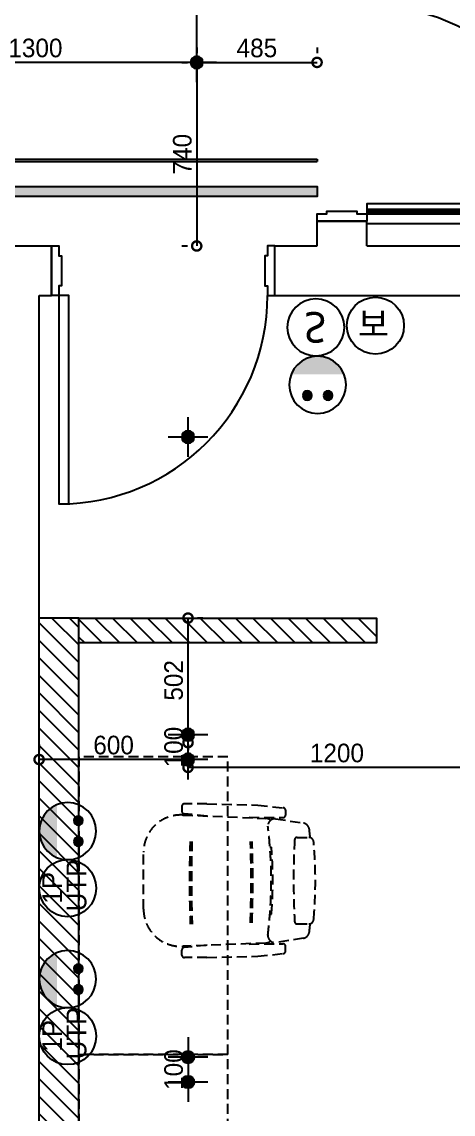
# Model space of a CAD drawing. Header units: inches. Extents: x -53835 to 52744, y -79586 to -50910.
# Drawn here: x 25259 to 26997, y -62877 to -58474 of the extents above; entities that cross this region are included whole.
import ezdxf

# ---------------------------------------------------------------- set-up
doc = ezdxf.new("R2010")
doc.units = ezdxf.units.IN
doc.header["$LTSCALE"] = 50
doc.header["$MEASUREMENT"] = 0
doc.linetypes.add('DH-HID2', pattern=[1.2, 0.8, -0.4])
doc.linetypes.add('HID', pattern=[2.5, 1.5, -1])
for name, color, linetype in [('03-WAL NEW', 3, 'Continuous'), ('06-LIGHT', 4, 'Continuous'), ('07-DIM WAL', 5, 'Continuous'), ('CEIL-LIGHT', 7, 'Continuous'), ('CO-DO-FR', 7, 'Continuous'), ('CO-DOOR', 8, 'Continuous'), ('FU-FURM', 251, 'DH-HID2'), ('RC-LIGHT', 7, 'Continuous'), ('도면층2', 2, 'Continuous'), ('도면층4', 4, 'Continuous'), ('설비', 140, 'Continuous')]:
    doc.layers.add(name, color=color, linetype=linetype)
doc.styles.add('스타일1', font='HY울릉도M.TTF')
doc.styles.add('코레일둥고', font='Korail_Round_Gothic_Medium.ttf')
doc.dimstyles.new('30', dxfattribs={"dimscale": 30, "dimtxt": 2.5, "dimasz": 2.5, "dimexe": 1.25, "dimexo": 2, "dimtad": 1, "dimdec": 0, "dimtxsty": '스타일1', "dimblk": 'DOTSMALL', "dimcen": 2.5, "dimclrd": 1, "dimclre": 1, "dimclrt": 2, "dimadec": 0, "dimazin": 0, "dimtfac": 1, "dimtix": 1, "dimtmove": 0, "dimatfit": 3, "dimldrblk": 'DOTSMALL', "dimfxl": 1.25, "dimarcsym": 0})
pattern_1 = [(50, (0, 0), (573.808, -50.2017), [60, -660]), (355, (0, 0), (-111.001, 601.7537), [48, -528]), (100.4514, (47.8, -4.2), (462.807, 551.552), [50.992, -560.9137]), (46.1842, (0, 160), (853.793, -132.4154), [90, -990]), (96.6356, (71.15, 149), (747.73, 779.295), [76.488, -841.371]), (351.1842, (0, 160), (747.73, 779.295), [72, -792]), (21, (80, 120), (477.5256, -322.095), [60, -660]), (326, (80, 120), (194.6523, 580.12), [48, -528]), (71.4514, (119.8, 93.16), (672.178, 258.025), [50.992, -560.9137]), (37.5, (0, 0), (9.7279, 266.3151), [0, -521.6, 0, -536, 0, -530]), (7.5, (0, 0), (210.4556, 315.5294), [0, -305.6, 0, -509.6, 0, -202]), (327.5, (-178.4, 0), (427.05795, -18.0439), [0, -200, 0, -624, 0, -828]), (317.5, (-258.4, 0), (466.549, 80.084), [0, -260, 0, -414.4, 0, -588])]

# ---------------------------------------------------------------- blocks, each defined once
blk = doc.blocks.new('D-001')
at = {"layer": 'CO-DO-FR'}
for points in [[(0, 200), (0, 0), (30, 0), (30, 40), (40, 40), (40, 160), (30, 160), (30, 200), (0, 200)], [(900, 200), (900, 0), (870, 0), (870, 40), (860, 40), (860, 160), (870, 160), (870, 200), (900, 200)]]:
    blk.add_lwpolyline(points, close=True, dxfattribs=at)
at = {"layer": 'CO-DOOR'}
blk.add_lwpolyline([(830, 1040), (830, 200), (870, 200), (870, 1040)], close=True, dxfattribs=at)
blk.add_arc((870, 200), 840, 90, 180, dxfattribs=at)
blk = doc.blocks.new('vudauseh')
at = {"layer": '도면층2'}
for p, q in [((-39315, -60605.2), (-39315, -60505.2)), ((-39115, -60505.2), (-39315, -60505.2)), ((-39115, -60605.2), (-39115, -60505.2)), ((-40640, -60605.2), (-40385, -60605.2)), ((-40385, -60805.2), (-40385, -60605.2)), ((-39485, -60605.2), (-39315, -60605.2)), ((-39485, -60805.2), (-39485, -60605.2)), ((-39115, -60605.2), (-36835, -60605.2)), ((-40435, -60805.2), (-40385, -60805.2)), ((-40435, -65605.2), (-40435, -60805.2)), ((-39485, -60805.2), (-36835, -60805.2))]:
    blk.add_line(p, q, dxfattribs=at)
at = {"layer": '도면층4'}
for p, q in [((-39315, -60505.2), (-39115, -60505.2)), ((-39115, -60505.2), (-39315, -60505.2)), ((-40385, -60605.2), (-40385, -60805.2)), ((-40385, -60805.2), (-40385, -60605.2)), ((-39485, -60805.2), (-39485, -60605.2))]:
    blk.add_line(p, q, dxfattribs=at)
at = {"layer": 'CO-DOOR'}
for p, rotation in [((-39315, -59605.2), 270), ((-39485, -60605.2), 180)]:
    blk.add_blockref('D-001', p, dxfattribs=dict(at, rotation=rotation))
blk = doc.blocks.new('cjswjdehds')
at = {"layer": '03-WAL NEW'}
h = blk.add_hatch(dxfattribs=at)
h.set_pattern_fill('_USER', color=256, scale=50, angle=135, pattern_type=0)
h.set_pattern_definition([(135, (0, 0), (-35.35534, -35.35534), [])])
h.paths.add_polyline_path([(25488.6, -60877), (25328.6, -60877), (25328.6, -63267), (25488.6, -63267)])
h = blk.add_hatch(dxfattribs=at)
h.set_pattern_fill('_USER', color=256, scale=50, angle=135, pattern_type=0)
h.set_pattern_definition([(135, (22403.23, -64727), (-35.35534, -35.35534), [])])
h.paths.add_polyline_path([(25488.6, -60877), (26688.6, -60877), (26688.6, -60977), (25488.6, -60977)])
for p, q in [((25488.6, -60877), (25328.6, -60877)), ((25488.6, -63267), (25488.6, -60877))]:
    blk.add_line(p, q, dxfattribs=at)
blk.add_lwpolyline([(25488.6, -60877), (26688.6, -60877), (26688.6, -60977), (25488.6, -60977), (25488.6, -60877)], dxfattribs=at)
at = {"layer": 'FU-FURM', "color": 8}
for p, q in [((25903.8, -61635.8), (25903.8, -61655.8)), ((26005, -61625.8), (25913.8, -61625.8)), ((26005, -61625.8), (26209.6, -61630.9)), ((26209.6, -61630.9), (26312.6, -61641.7)), ((25908, -61670.9), (26241.3, -61684.2)), ((26005.1, -61675.5), (25912.7, -61665.8)), ((26175.3, -61680.1), (26311.5, -61681.3)), ((26281.4, -61685.7), (26393.5, -61703.3)), ((26321.6, -61651.6), (26321.6, -61671.3)), ((26368.2, -61760.9), (26415, -61760.9)), ((26258.8, -61800.5), (26264.8, -61800.5)), ((25749.3, -62050.3), (25749.3, -61820.6)), ((26258.8, -62070.5), (26265, -62070.5)), ((26368.2, -62110), (26415, -62110)), ((26393.5, -62167.6), (26281.4, -62185.2)), ((25903.8, -62235.1), (25903.8, -62215.1)), ((26241.3, -62186.8), (25908, -62200)), ((26005.1, -62195.5), (25912.7, -62205.1)), ((26175.3, -62190.8), (26311.5, -62189.6)), ((26321.6, -62219.3), (26321.6, -62199.6)), ((26005, -62245.1), (25913.8, -62245.1)), ((26005, -62245.1), (26209.6, -62240.1)), ((26209.6, -62240.1), (26312.6, -62229.2))]:
    blk.add_line(p, q, dxfattribs=at)
for points in [[(25488.6, -61435.6), (25488.6, -62635.6), (26088.6, -62635.6), (26088.6, -61435.6)], [(25488.6, -62635.6), (25488.6, -63835.6), (26088.6, -63835.6), (26088.6, -62635.6)]]:
    blk.add_lwpolyline(points, close=True, dxfattribs=at)
for centre, radius, start, end in [((25913.8, -61635.8), 10, 90, 180), ((26311.6, -61651.6), 10, 0, 83.9885), ((25899.3, -61820.6), 150, 86.7077, 180), ((25913.8, -61655.8), 10, 180, 264.0228), ((26240.1, -61714.1), 30, 45.8011, 87.7173), ((26280.2, -61715.7), 30, 87.7173, 180), ((26311.6, -61671.3), 10, 269.554, 0), ((24502.6, -61935.5), 1761.4, 352.8338, 7.1662), ((26387.9, -61732.8), 30, 7.1793, 79.2056), ((24651.7, -61935.5), 1777.9, 5.6025, 6.6673), ((29555.8, -61935.5), 3201.9, 177.0448, 182.9552), ((26368.2, -61770.9), 10, 90, 177.0448), ((26415, -61780.9), 20, 5.044, 90), ((30923.9, -61935.5), 4989.4, 178.1813, 182.009), ((30931.4, -61935.5), 4989.4, 178.1813, 182.009), ((21193.7, -61935.5), 4989.4, 358.0464, 1.8183), ((21200.2, -61935.5), 4989.4, 358.0464, 1.8183), ((24508.7, -61936.4), 1761.4, 355.6345, 4.4259), ((24663.9, -61935.5), 1777.9, 354.956, 5.044), ((25899.3, -62050.3), 150, 180, 273.2923), ((26368.2, -62100), 10, 182.9552, 270), ((26415, -62090), 20, 270, 354.956), ((24651.7, -61935.5), 1777.9, 353.3327, 354.3975), ((26280.2, -62155.2), 30, 180, 272.2827), ((26387.9, -62138.1), 30, 280.7944, 352.8207), ((25913.8, -62215.1), 10, 95.9772, 180), ((26240.1, -62156.8), 30, 272.2827, 314.1989), ((26311.6, -62199.6), 10, 0, 90.446), ((25913.8, -62235.1), 10, 180, 270), ((26311.6, -62219.3), 10, 276.0115, 0)]:
    blk.add_arc(centre, radius, start, end, dxfattribs=at)
blk.add_blockref('vudauseh', (65763.6, 1228.2))
blk = doc.blocks.new('1')
at = {"linetype": 'Continuous'}
h = blk.add_hatch(color=4, dxfattribs=at)
h.dxf.hatch_style = 1
edge = h.paths.add_edge_path()
edge.add_arc((11539653.5, -14273503.8), 37.5, 0, 360)
at = {"color": 1, "linetype": 'Continuous'}
for p, q in [((11539653.5, -14273637.1), (11539653.5, -14273370.5)), ((11539520.2, -14273503.8), (11539786.8, -14273503.8))]:
    blk.add_line(p, q, dxfattribs=at)
at = {"color": 4, "linetype": 'Continuous'}
for radius in [41.5, 37.5]:
    blk.add_circle((11539653.5, -14273503.8), radius, dxfattribs=at)
blk = doc.blocks.new('_DOTSMALL')
at = {"color": 0, "linetype": 'ByBlock', "const_width": 0.5}
blk.add_lwpolyline([(-0.0625, 0, 1), (0.0625, 0, 1)], format="xyb", close=True, dxfattribs=at)
blk = doc.blocks.new('*D334')
at = {"layer": '07-DIM WAL', "color": 1, "lineweight": -2, "transparency": 16777216}
for p, q in [((25928.6, -61522), (25928.6, -61272)), ((25988.6, -61347), (25966.1, -61347)), ((25868.6, -61447), (25891.1, -61447))]:
    blk.add_line(p, q, dxfattribs=at)
at = {"layer": 'Defpoints', "color": 0, "transparency": 16777216}
for p in [(25928.6, -61347), (25928.6, -61347), (25928.6, -61447)]:
    blk.add_point(p, dxfattribs=at)
at = {"layer": '07-DIM WAL', "color": 1, "lineweight": -2, "transparency": 16777216, "xscale": 75, "yscale": 75, "zscale": 75}
for p, rotation in [((25928.6, -61347), 270), ((25928.6, -61447), 90)]:
    blk.add_blockref('_DOTSMALL', p, dxfattribs=dict(at, rotation=rotation))
at = {"layer": '07-DIM WAL', "color": 2, "transparency": 16777216, "insert": (25870.9, -61397), "char_height": 75, "attachment_point": 5, "rotation": 90, "style": '스타일1'}
blk.add_mtext('100', dxfattribs=at)
blk = doc.blocks.new('*D337')
at = {"layer": '07-DIM WAL', "color": 1, "lineweight": -2, "transparency": 16777216}
for p, q in [((25928.6, -62572), (25928.6, -62822)), ((25988.6, -62647), (25966.1, -62647)), ((25988.6, -62747), (25966.1, -62747))]:
    blk.add_line(p, q, dxfattribs=at)
at = {"layer": 'Defpoints', "color": 0, "transparency": 16777216}
for p in [(25928.6, -62647), (25928.6, -62747), (25928.6, -62747)]:
    blk.add_point(p, dxfattribs=at)
at = {"layer": '07-DIM WAL', "color": 1, "lineweight": -2, "transparency": 16777216, "xscale": 75, "yscale": 75, "zscale": 75}
for p, rotation in [((25928.6, -62647), 270), ((25928.6, -62747), 90)]:
    blk.add_blockref('_DOTSMALL', p, dxfattribs=dict(at, rotation=rotation))
at = {"layer": '07-DIM WAL', "color": 2, "transparency": 16777216, "insert": (25870.9, -62697), "char_height": 75, "attachment_point": 5, "rotation": 90, "style": '스타일1'}
blk.add_mtext('100', dxfattribs=at)
blk = doc.blocks.new('*D343')
at = {"layer": '07-DIM WAL', "color": 1, "lineweight": -2, "transparency": 16777216}
for p, q in [((25928.6, -61378.9), (25928.6, -60877)), ((25988.6, -60877), (25966.1, -60877)), ((25868.6, -61378.9), (25891.1, -61378.9))]:
    blk.add_line(p, q, dxfattribs=at)
at = {"layer": 'Defpoints', "color": 0, "transparency": 16777216}
for p in [(25928.6, -60877), (25928.6, -60877), (25928.6, -61378.9)]:
    blk.add_point(p, dxfattribs=at)
at = {"layer": '07-DIM WAL', "color": 1, "lineweight": -2, "transparency": 16777216, "xscale": 75, "yscale": 75, "zscale": 75}
for p, rotation in [((25928.6, -60877), 90), ((25928.6, -61378.9), 270)]:
    blk.add_blockref('_DOTSMALL', p, dxfattribs=dict(at, rotation=rotation))
at = {"layer": '07-DIM WAL', "color": 2, "transparency": 16777216, "insert": (25870.9, -61128), "char_height": 75, "attachment_point": 5, "rotation": 90, "style": '스타일1'}
blk.add_mtext('502', dxfattribs=at)
blk = doc.blocks.new('*D344')
at = {"layer": '07-DIM WAL', "color": 1, "lineweight": -2, "transparency": 16777216}
for p, q in [((25928.6, -61418.9), (25928.6, -61441.4)), ((27128.6, -61418.9), (27128.6, -61441.4)), ((27128.6, -61478.9), (25928.6, -61478.9))]:
    blk.add_line(p, q, dxfattribs=at)
at = {"layer": 'Defpoints', "color": 0, "transparency": 16777216}
for p in [(25928.6, -61478.9), (25928.6, -61478.9), (27128.6, -61478.9)]:
    blk.add_point(p, dxfattribs=at)
at = {"layer": '07-DIM WAL', "color": 1, "lineweight": -2, "transparency": 16777216, "xscale": 75, "yscale": 75, "zscale": 75, "rotation": 180}
blk.add_blockref('_DOTSMALL', (25928.6, -61478.9), dxfattribs=at)
at = {"layer": '07-DIM WAL', "color": 1, "lineweight": -2, "transparency": 16777216, "xscale": 75, "yscale": 75, "zscale": 75}
blk.add_blockref('_DOTSMALL', (27128.6, -61478.9), dxfattribs=at)
at = {"layer": '07-DIM WAL', "color": 2, "transparency": 16777216, "insert": (26528.6, -61421.2), "char_height": 75, "attachment_point": 5, "style": '스타일1'}
blk.add_mtext('1200', dxfattribs=at)
blk = doc.blocks.new('*D347')
at = {"layer": '07-DIM WAL', "color": 1, "lineweight": -2, "transparency": 16777216}
for p, q in [((25328.6, -61387), (25328.6, -61409.5)), ((25928.6, -61387), (25928.6, -61409.5)), ((25928.6, -61447), (25328.6, -61447))]:
    blk.add_line(p, q, dxfattribs=at)
at = {"layer": 'Defpoints', "color": 0, "transparency": 16777216}
for p in [(25328.6, -61447), (25328.6, -61447), (25928.6, -61447)]:
    blk.add_point(p, dxfattribs=at)
at = {"layer": '07-DIM WAL', "color": 1, "lineweight": -2, "transparency": 16777216, "xscale": 75, "yscale": 75, "zscale": 75, "rotation": 180}
blk.add_blockref('_DOTSMALL', (25328.6, -61447), dxfattribs=at)
at = {"layer": '07-DIM WAL', "color": 1, "lineweight": -2, "transparency": 16777216, "xscale": 75, "yscale": 75, "zscale": 75}
blk.add_blockref('_DOTSMALL', (25928.6, -61447), dxfattribs=at)
at = {"layer": '07-DIM WAL', "color": 2, "transparency": 16777216, "insert": (25628.6, -61389.2), "char_height": 75, "attachment_point": 5, "style": '스타일1'}
blk.add_mtext('600', dxfattribs=at)
blk = doc.blocks.new('*D428')
at = {"layer": '07-DIM WAL', "color": 1, "lineweight": -2, "transparency": 16777216}
for p, q in [((25903.6, -57617), (25926.1, -57617)), ((25963.6, -58637), (25963.6, -57617)), ((25903.6, -58637), (25926.1, -58637))]:
    blk.add_line(p, q, dxfattribs=at)
at = {"layer": 'Defpoints', "color": 0, "transparency": 16777216}
for p in [(25963.6, -57617), (25963.6, -57617), (25963.6, -58637)]:
    blk.add_point(p, dxfattribs=at)
at = {"layer": '07-DIM WAL', "color": 1, "lineweight": -2, "transparency": 16777216, "xscale": 75, "yscale": 75, "zscale": 75}
for p, rotation in [((25963.6, -57617), 90), ((25963.6, -58637), 270)]:
    blk.add_blockref('_DOTSMALL', p, dxfattribs=dict(at, rotation=rotation))
at = {"layer": '07-DIM WAL', "color": 2, "transparency": 16777216, "insert": (25905.9, -58127), "char_height": 75, "attachment_point": 5, "rotation": 90, "style": '스타일1'}
blk.add_mtext('1020', dxfattribs=at)
blk = doc.blocks.new('*D429')
at = {"layer": '07-DIM WAL', "color": 1, "lineweight": -2, "transparency": 16777216}
for p, q in [((25963.6, -58577), (25963.6, -58599.5)), ((26448.6, -58577), (26448.6, -58599.5)), ((25963.6, -58637), (26448.6, -58637))]:
    blk.add_line(p, q, dxfattribs=at)
at = {"layer": 'Defpoints', "color": 0, "transparency": 16777216}
for p in [(25963.6, -58637), (26448.6, -58637), (26448.6, -58637)]:
    blk.add_point(p, dxfattribs=at)
at = {"layer": '07-DIM WAL', "color": 1, "lineweight": -2, "transparency": 16777216, "xscale": 75, "yscale": 75, "zscale": 75, "rotation": 180}
blk.add_blockref('_DOTSMALL', (25963.6, -58637), dxfattribs=at)
at = {"layer": '07-DIM WAL', "color": 1, "lineweight": -2, "transparency": 16777216, "xscale": 75, "yscale": 75, "zscale": 75}
blk.add_blockref('_DOTSMALL', (26448.6, -58637), dxfattribs=at)
at = {"layer": '07-DIM WAL', "color": 2, "transparency": 16777216, "insert": (26206.1, -58579.3), "char_height": 75, "attachment_point": 5, "style": '스타일1'}
blk.add_mtext('485', dxfattribs=at)
blk = doc.blocks.new('*D430')
at = {"layer": '07-DIM WAL', "color": 1, "lineweight": -2, "transparency": 16777216}
for p, q in [((25903.6, -58637), (25926.1, -58637)), ((25963.6, -58637), (25963.6, -59377)), ((25903.6, -59377), (25926.1, -59377))]:
    blk.add_line(p, q, dxfattribs=at)
at = {"layer": 'Defpoints', "color": 0, "transparency": 16777216}
for p in [(25963.6, -58637), (25963.6, -59377), (25963.6, -59377)]:
    blk.add_point(p, dxfattribs=at)
at = {"layer": '07-DIM WAL', "color": 1, "lineweight": -2, "transparency": 16777216, "xscale": 75, "yscale": 75, "zscale": 75}
for p, rotation in [((25963.6, -58637), 90), ((25963.6, -59377), 270)]:
    blk.add_blockref('_DOTSMALL', p, dxfattribs=dict(at, rotation=rotation))
at = {"layer": '07-DIM WAL', "color": 2, "transparency": 16777216, "insert": (25905.9, -59007), "char_height": 75, "attachment_point": 5, "rotation": 90, "style": '스타일1'}
blk.add_mtext('740', dxfattribs=at)
blk = doc.blocks.new('*D431')
at = {"layer": '07-DIM WAL', "color": 1, "lineweight": -2, "transparency": 16777216}
for p, q in [((24663.6, -58577), (24663.6, -58599.5)), ((25963.6, -58577), (25963.6, -58599.5)), ((25963.6, -58637), (24663.6, -58637))]:
    blk.add_line(p, q, dxfattribs=at)
at = {"layer": 'Defpoints', "color": 0, "transparency": 16777216}
for p in [(24663.6, -58637), (24663.6, -58637), (25963.6, -58637)]:
    blk.add_point(p, dxfattribs=at)
at = {"layer": '07-DIM WAL', "color": 1, "lineweight": -2, "transparency": 16777216, "xscale": 75, "yscale": 75, "zscale": 75, "rotation": 180}
blk.add_blockref('_DOTSMALL', (24663.6, -58637), dxfattribs=at)
at = {"layer": '07-DIM WAL', "color": 1, "lineweight": -2, "transparency": 16777216, "xscale": 75, "yscale": 75, "zscale": 75}
blk.add_blockref('_DOTSMALL', (25963.6, -58637), dxfattribs=at)
at = {"layer": '07-DIM WAL', "color": 2, "transparency": 16777216, "insert": (25313.6, -58579.3), "char_height": 75, "attachment_point": 5, "style": '스타일1'}
blk.add_mtext('1300', dxfattribs=at)
blk = doc.blocks.new('utp')
at = {"layer": '설비', "color": 10}
blk.add_circle((-24142.6, -96291), 115, dxfattribs=at)
at = {"layer": '설비', "color": 10, "style": '코레일둥고'}
for s, p in [('1P', (-24205.3, -96268.5)), ('UTP', (-24236.3, -96366.5))]:
    blk.add_text(s, height=80, dxfattribs=at).set_placement(p)
blk = doc.blocks.new('ZHSTP')
at = {"layer": '설비'}
h = blk.add_hatch(color=10, dxfattribs=at)
edge = h.paths.add_edge_path()
edge.add_arc((19460.2, -67971.4), 18.3, 0, 360)
h = blk.add_hatch(color=10, dxfattribs=at)
edge = h.paths.add_edge_path()
edge.add_arc((19544.2, -67971.4), 18.3, 0, 360)
h = blk.add_hatch(color=10, dxfattribs=at)
edge = h.paths.add_edge_path()
edge.add_line((19608.9, -68057.4), (19395.5, -68057.4))
edge.add_ellipse((19502.2, -68014.4), major_axis=(81.3, 81.3), ratio=1, start_angle=156.9578, end_angle=293.0422)
at = {"layer": '설비', "color": 10}
for centre, radius in [((19502.2, -68014.4), 115), ((19460.2, -67971.4), 18.3), ((19544.2, -67971.4), 18.3)]:
    blk.add_circle(centre, radius, dxfattribs=at)
blk = doc.blocks.new('SW')
at = {"layer": '설비', "color": 140}
blk.add_circle((11533254.1, -14277699.4), 184, dxfattribs=at)
at = {"layer": '설비', "color": 140, "insert": (11533320, -14277600.8), "char_height": 197.143, "width": 314.327, "attachment_point": 3, "style": '코레일둥고'}
blk.add_mtext('{\\fMalgun Gothic|b0|i0|c129|p50;S}', dxfattribs=at)
blk = doc.blocks.new('egoo')
at = {"layer": '설비'}
h = blk.add_hatch(color=140, dxfattribs=at)
edge = h.paths.add_edge_path()
edge.add_arc((1015645.3, 443433.7), 22.3, 0, 360)
h = blk.add_hatch(color=140, dxfattribs=at)
edge = h.paths.add_edge_path()
edge.add_arc((1015747.7, 443433.7), 22.3, 0, 360)
h = blk.add_hatch(color=140, dxfattribs=at)
edge = h.paths.add_edge_path()
edge.add_line((1015826.3, 443329.1), (1015566.6, 443329.1))
edge.add_ellipse((1015696.5, 443381.5), major_axis=(99, 99), ratio=1, start_angle=156.9578, end_angle=293.0422)
at = {"layer": '설비', "color": 140}
for centre, radius in [((1015696.5, 443381.5), 140), ((1015645.3, 443433.7), 22.3), ((1015747.7, 443433.7), 22.3)]:
    blk.add_circle(centre, radius, dxfattribs=at)

msp = doc.modelspace()

# ---------------------------------------------------------------- hatches: boundary and pattern name
at = {"layer": '07-DIM WAL', "transparency": 33554687}
h = msp.add_hatch(dxfattribs=at)
h.set_pattern_fill('AR-CONC', color=8, scale=80, style=0)
h.set_pattern_definition(pattern_1)
h.paths.add_polyline_path([(25794.385, -61221.781), (25794.385, -61002.224), (25947.381, -61002.224), (25947.381, -61221.781)], flags=9)
h = msp.add_hatch(dxfattribs=at)
h.set_pattern_fill('AR-CONC', color=8, scale=80)
h.set_pattern_definition(pattern_1)
h.paths.add_polyline_path([(25330.879, -61170.237), (25330.879, -61032.459), (25577.657, -61032.459), (25577.657, -61170.237)], flags=9)
h = msp.add_hatch(dxfattribs=at)
h.set_pattern_fill('AR-CONC', color=8, scale=80, style=0)
h.set_pattern_definition(pattern_1)
h.paths.add_polyline_path([(25519.451, -61312.656), (25737.81, -61312.656), (25737.81, -61465.752), (25519.451, -61465.752)], flags=9)
h = msp.add_hatch(dxfattribs=at)
h.set_pattern_fill('AR-CONC', color=8, scale=80, style=0)
h.set_pattern_definition(pattern_1)
h.paths.add_polyline_path([(25794.385, -61501.987), (25794.385, -61292.017), (25947.381, -61292.017), (25947.381, -61501.987)], flags=9)
h = msp.add_hatch(dxfattribs=at)
h.set_pattern_fill('AR-CONC', color=8, scale=80, style=0)
h.set_pattern_definition(pattern_1)
h.paths.add_polyline_path([(26391.389, -61312.756), (26665.873, -61312.756), (26665.873, -61465.752), (26391.389, -61465.752)], flags=9)
h = msp.add_hatch(dxfattribs=at)
h.set_pattern_fill('AR-CONC', color=8, scale=80, style=0)
h.set_pattern_definition(pattern_1)
h.paths.add_polyline_path([(25330.879, -62170.237), (25330.879, -62032.459), (25577.657, -62032.459), (25577.657, -62170.237)], flags=9)
h = msp.add_hatch(dxfattribs=at)
h.set_pattern_fill('AR-CONC', color=8, scale=80, style=0)
h.set_pattern_definition(pattern_1)
h.paths.add_polyline_path([(25794.385, -62801.987), (25794.385, -62592.017), (25947.381, -62592.017), (25947.381, -62801.987)], flags=9)
at = {"layer": 'CEIL-LIGHT'}
h = msp.add_hatch(dxfattribs=at)
h.set_pattern_fill('ANSI31', color=140)
h.set_pattern_definition([(45, (-605.36737, 18959.30824), (-0.08838834765, 0.08838834765), [])])
h.paths.add_polyline_path([(21278.631, -63937.002), (21278.631, -59177.002), (26448.631, -59177.002), (26448.631, -59137.002), (21238.631, -59137.002), (21238.631, -63937.002)])

# ---------------------------------------------------------------- linework, layer by layer
at = {"layer": '06-LIGHT', "color": 10, "linetype": 'HID', "const_width": 20}
msp.add_lwpolyline([(28936.131, -59235.887), (26648.631, -59235.887)], dxfattribs=at)
at = {"layer": '06-LIGHT'}
msp.add_lwpolyline([(26648.631, -59377.002), (26648.631, -59285.887), (28936.131, -59285.887), (28936.131, -59385.887)], dxfattribs=at)
at = {"layer": 'CEIL-LIGHT', "color": 7}
msp.add_line((26448.631, -59027.002), (26448.631, -59037.002), dxfattribs=at)
for points in [[(21126.631, -63937.002), (21126.631, -59027.002), (26448.631, -59027.002)], [(21138.631, -63937.002), (21138.631, -59037.002), (26448.631, -59037.002)]]:
    msp.add_lwpolyline(points, dxfattribs=at)
at = {"layer": 'CEIL-LIGHT', "color": 140}
msp.add_lwpolyline([(21238.631, -63937.002), (21238.631, -59137.002), (26448.631, -59137.002), (26448.631, -59177.002), (21278.631, -59177.002), (21278.631, -63937.002)], dxfattribs=at)
at = {"layer": '설비', "color": 10}
msp.add_circle((26683.827, -59698.094), 115, dxfattribs=at)

# ---------------------------------------------------------------- block references
msp.add_blockref('cjswjdehds', (0, 0))
at = {"layer": '07-DIM WAL', "xscale": -1, "rotation": 270}
for p in [(93458.018, -81237.726), (93458.018, -81834.209)]:
    msp.add_blockref('ZHSTP', p, dxfattribs=at)
at = {"layer": '07-DIM WAL', "rotation": 90}
for p in [(-70847.41, -37822.947), (-70847.41, -38419.429)]:
    msp.add_blockref('utp', p, dxfattribs=at)
at = {"layer": 'RC-LIGHT', "xscale": -0.6024096385271789, "yscale": 0.6024096385271789, "zscale": 0.6024096385271789}
for p in [(6977562.124, 8539859.257), (6977527.124, 8538349.257), (6977527.124, 8537149.257), (6977527.124, 8537049.257)]:
    msp.add_blockref('1', p, dxfattribs=at)
at = {"layer": 'RC-LIGHT', "xscale": 0.6024096385271789, "yscale": 0.6024096385271789, "zscale": 0.6024096385271789, "rotation": 180}
for p in [(6977527.124, -8661143.261), (6977527.124, -8661243.261)]:
    msp.add_blockref('1', p, dxfattribs=at)
at = {"layer": '설비', "color": 140, "rotation": 180}
for name, p, xscale, yscale, zscale in [('SW', (-7181840.116, -8983267.242), -0.625, 0.625, 0.625), ('egoo', (-807871.191, 304269.435), -0.8214285869294655, 0.8214285869294655, 0.8214285869294655)]:
    msp.add_blockref(name, p, dxfattribs=dict(at, xscale=xscale, yscale=yscale, zscale=zscale))

# ---------------------------------------------------------------- texts
at = {"layer": '설비', "color": 10, "style": '코레일둥고'}
msp.add_text('보 ', height=100, dxfattribs=at).set_placement((26612.905, -59742.004))

# ---------------------------------------------------------------- dimensions: what is measured, and where the dimension line sits
at = {"layer": '07-DIM WAL'}
for base, p1, p2, angle, picture, middle in [((25963.631, -57617.002), (25963.631, -58637.002), (25963.631, -57617.002), 90, '*D428', (25905.883, -58127.002)), ((25963.631, -59377.002), (25963.631, -58637.002), (25963.631, -59377.002), 90, '*D430', (25905.883, -59007.002)), ((25928.631, -60877.002), (25928.631, -61378.937), (25928.631, -60877.002), 90, '*D343', (25870.883, -61127.97)), ((25928.631, -61347.002), (25928.631, -61447.002), (25928.631, -61347.002), 90, '*D334', (25870.883, -61397.002)), ((25928.631, -62747.002), (25928.631, -62647.002), (25928.631, -62747.002), 270, '*D337', (25870.883, -62697.002))]:
    dim = msp.add_linear_dim(base=base, p1=p1, p2=p2, angle=angle, dimstyle='30', dxfattribs=at)
    dim.commit()
    dim.dimension.update_dxf_attribs({"geometry": picture, "text_midpoint": middle})
for base, p1, p2, picture, middle in [((24663.631, -58637.002), (25963.631, -58637.002), (24663.631, -58637.002), '*D431', (25313.631, -58579.254)), ((26448.631, -58637.002), (25963.631, -58637.002), (26448.631, -58637.002), '*D429', (26206.131, -58579.254)), ((25328.631, -61447.002), (25928.631, -61447.002), (25328.631, -61447.002), '*D347', (25628.631, -61389.204)), ((25928.631, -61478.937), (27128.631, -61478.937), (25928.631, -61478.937), '*D344', (26528.631, -61421.189))]:
    dim = msp.add_linear_dim(base=base, p1=p1, p2=p2, dimstyle='30', dxfattribs=at)
    dim.commit()
    dim.dimension.update_dxf_attribs({"geometry": picture, "text_midpoint": middle})

doc.saveas('drawing.dxf')
